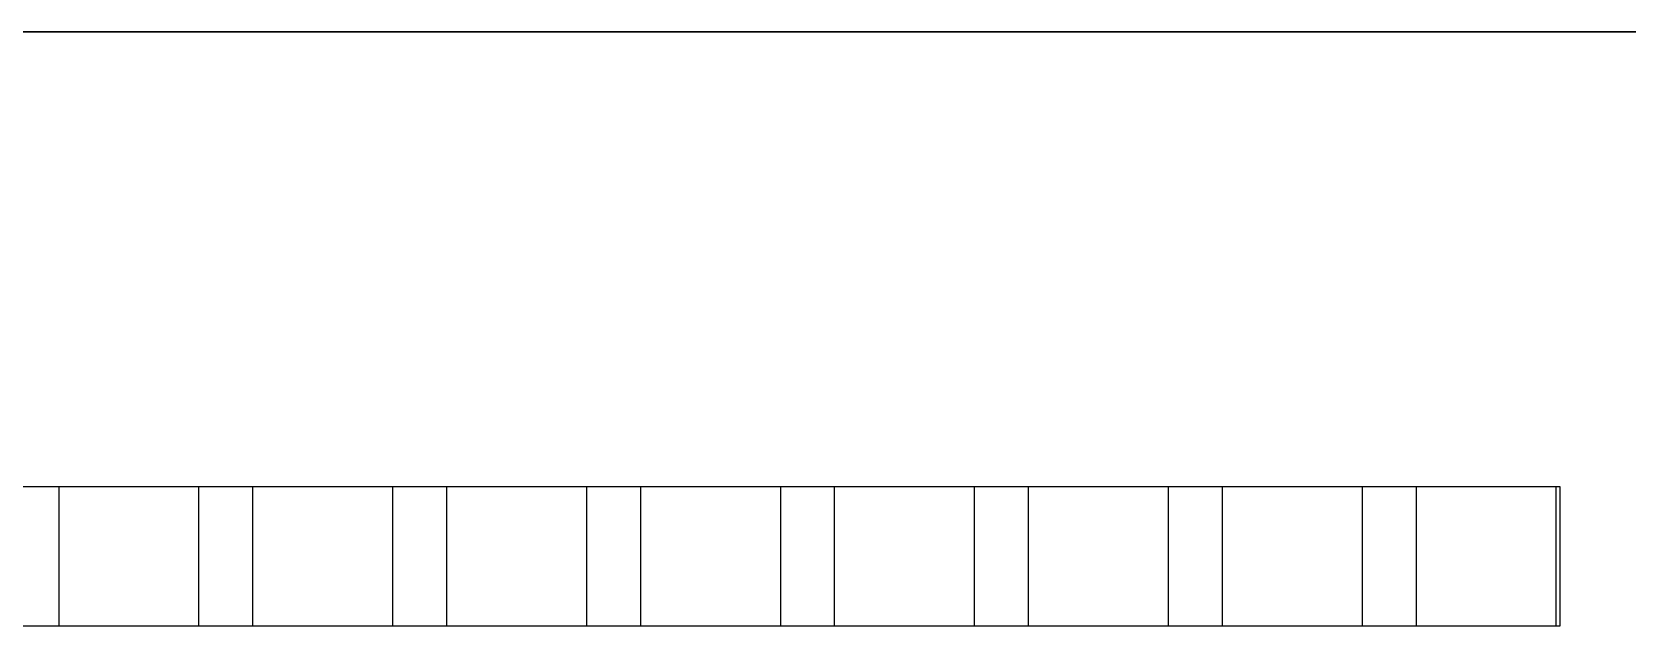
# Model space of a CAD drawing. Extents: x 10 to 610, y -247 to 1644.
# Drawn here: x 156.53 to 197.66, y 798.91 to 814.23 of the extents above; entities that cross this region are included whole.
import ezdxf

# ---------------------------------------------------------------- set-up
doc = ezdxf.new("R2010")
doc.units = 0
doc.header["$LTSCALE"] = 5
doc.header["$MEASUREMENT"] = 0
doc.layers.get('0').update_dxf_attribs({"linetype": 'CONTINUOUS'})

# ---------------------------------------------------------------- blocks, each defined once
blk = doc.blocks.new('L50')
at = {"linetype": 'Continuous'}
for p, q in [((-3, 115.65), (124, 115.65)), ((24.38, 103.925), (78.28, 103.925)), ((39.58, 100.325), (39.58, 103.925)), ((43.18, 103.925), (43.18, 100.325)), ((44.58, 100.325), (44.58, 103.925)), ((48.18, 103.925), (48.18, 100.325)), ((49.58, 100.325), (49.58, 103.925)), ((53.18, 103.925), (53.18, 100.325)), ((54.58, 100.325), (54.58, 103.925)), ((58.18, 103.925), (58.18, 100.325)), ((59.58, 100.325), (59.58, 103.925)), ((63.18, 103.925), (63.18, 100.325)), ((64.58, 100.325), (64.58, 103.925)), ((68.18, 103.925), (68.18, 100.325)), ((69.58, 100.325), (69.58, 103.925)), ((73.18, 103.925), (73.18, 100.325)), ((74.58, 100.325), (74.58, 103.925)), ((78.18, 103.925), (78.18, 100.325)), ((78.28, 103.925), (78.28, 100.325)), ((78.28, 100.325), (24.38, 100.325))]:
    blk.add_line(p, q, dxfattribs=at)
blk.add_line((123.974, 115.65), (-2.121, 115.65))

msp = doc.modelspace()

# ---------------------------------------------------------------- block references
at = {"linetype": 'Continuous'}
msp.add_blockref('L50', (117.646, 698.585), dxfattribs=at)

doc.saveas('drawing.dxf')
